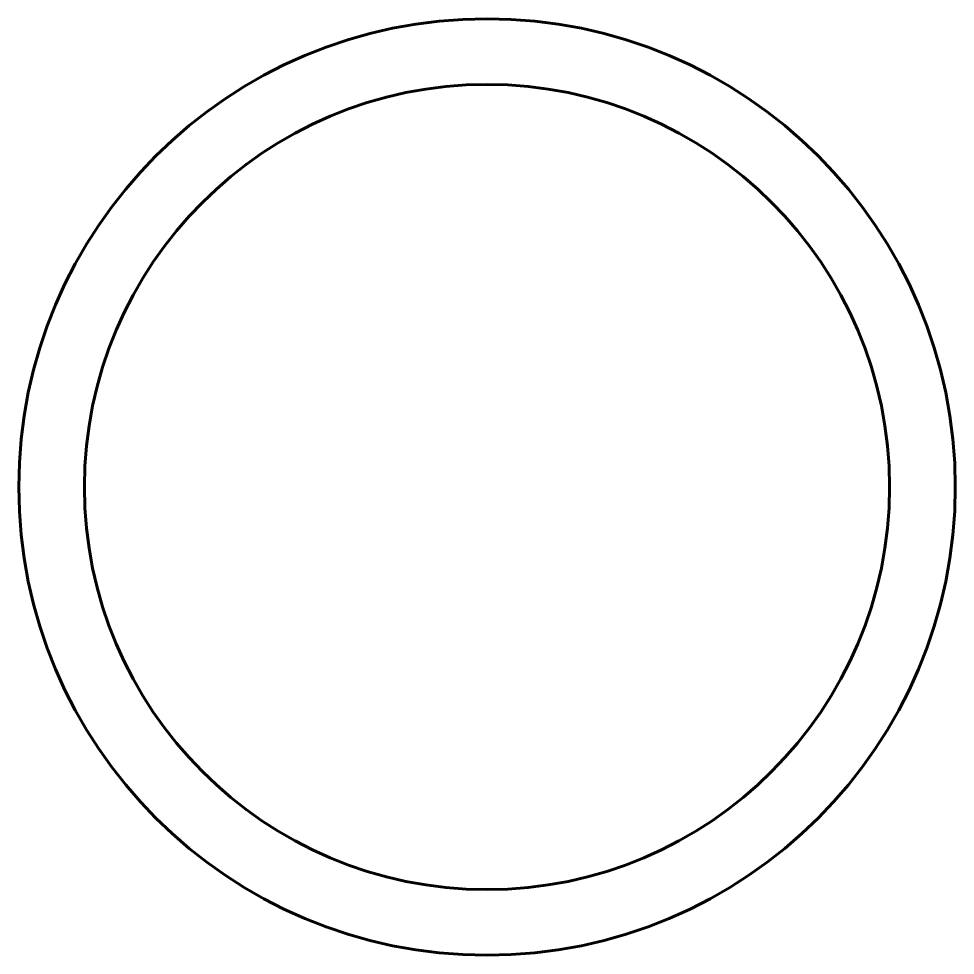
# Model space of a CAD drawing. Header units: millimetres. Extents: x -21 to 36, y -23.5 to 33.5.
import ezdxf

# ---------------------------------------------------------------- set-up
doc = ezdxf.new("R2010")
doc.units = ezdxf.units.MM
doc.linetypes.add('K5LT_BASIC', pattern=[0])
doc.layers.add('Системный слой', color=7, linetype='Continuous')

msp = doc.modelspace()

# ---------------------------------------------------------------- linework, layer by layer
at = {"layer": 'Системный слой', "color": 5, "linetype": 'K5LT_BASIC', "lineweight": 60, "true_color": 0x0000ff}
for radius in [28.5, 24.5]:
    msp.add_circle((7.536, 4.984), radius, dxfattribs=at)

doc.saveas('drawing.dxf')
